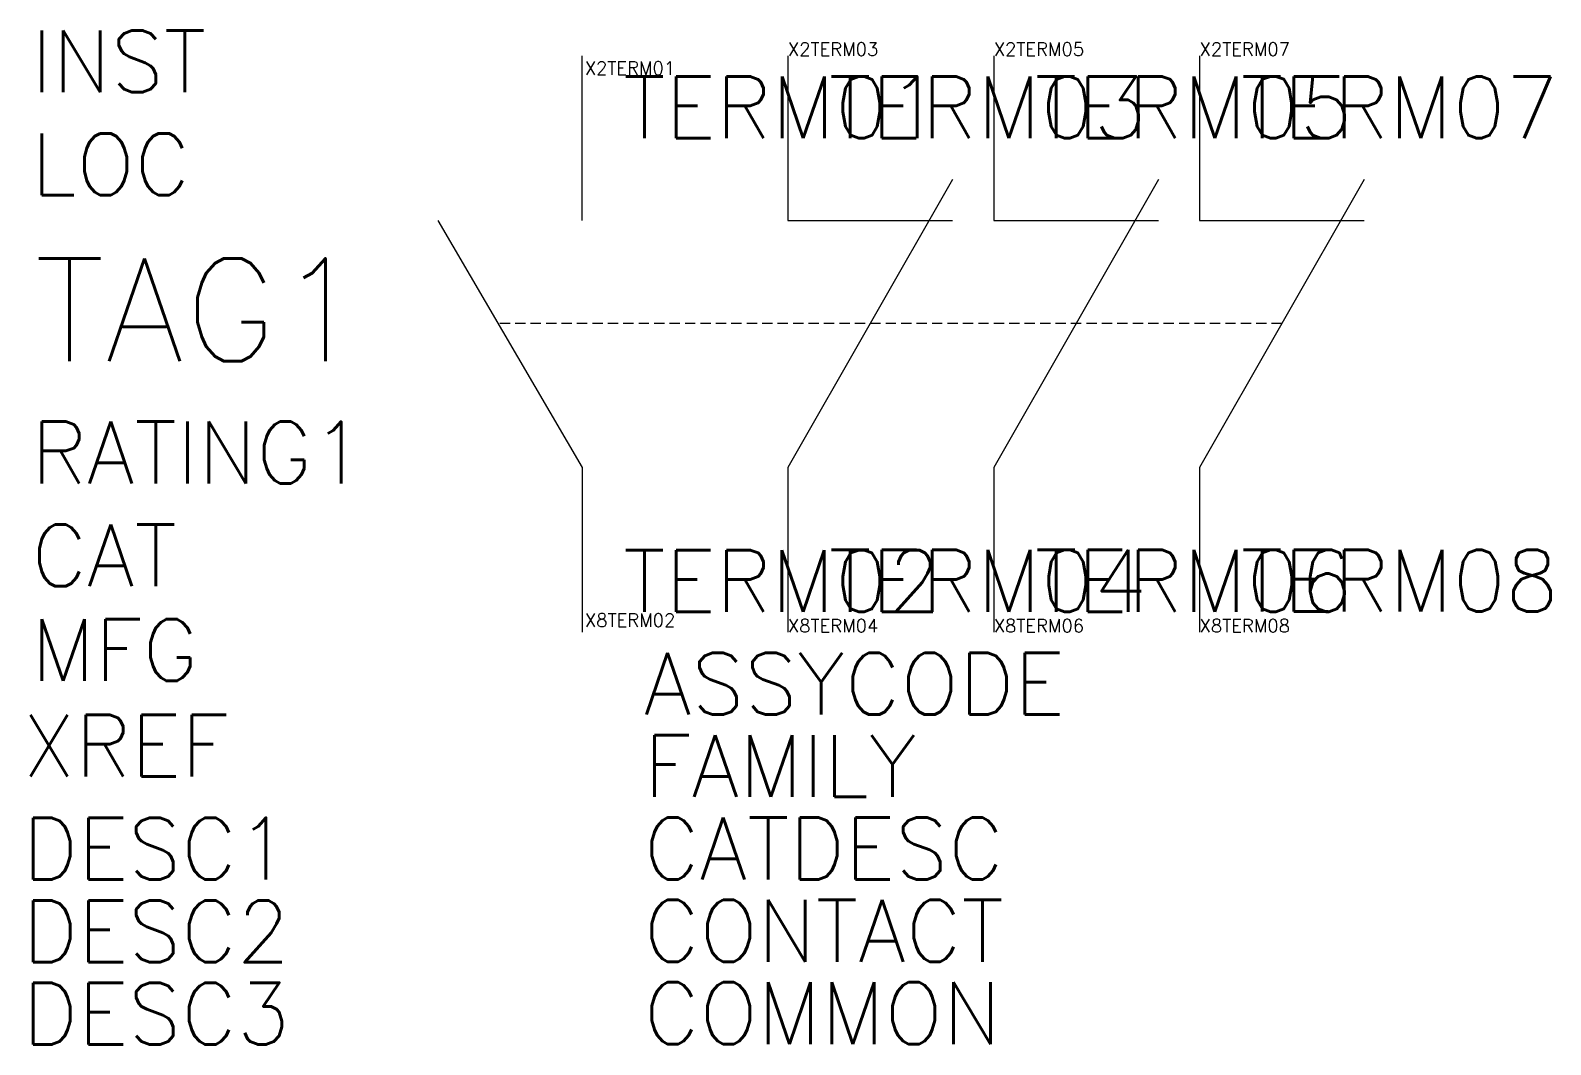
# Model space of a CAD drawing. Header units: inches. Extents: x -13.4 to 23.5, y -24 to 0.6.
import ezdxf
from ezdxf.enums import TextEntityAlignment as Align

# ---------------------------------------------------------------- set-up
doc = ezdxf.new("R2010")
doc.units = ezdxf.units.IN
doc.header["$MEASUREMENT"] = 0
doc.linetypes.add('штриховая2', pattern=[0.375, 0.25, -0.125])
doc.styles.get("Standard").update_dxf_attribs({"font": 'txt.shx'})

msp = doc.modelspace()

# ---------------------------------------------------------------- linework, layer by layer
for p, q in [((10, 0), (10, -4)), ((15, 0), (15, -4)), ((0, -4), (0, 0)), ((5, 0), (5, -4)), ((9, -3), (5, -10)), ((14, -3), (10, -10)), ((19, -3), (15, -10)), ((-3.5, -4), (0, -10)), ((5, -4), (9, -4)), ((10, -4), (14, -4)), ((15, -4), (19, -4)), ((0, -10), (0, -14)), ((5, -10), (5, -14)), ((10, -10), (10, -14)), ((15, -10), (15, -14))]:
    msp.add_line(p, q)
at = {"linetype": 'штриховая2'}
msp.add_line((17, -6.5), (-2, -6.5), dxfattribs=at)
msp.add_circle((0, 0), 0.0000813)

# ---------------------------------------------------------------- texts
at = {"flags": 1}
for tag, p, s, height in [('INST', (-13.376, -0.883), '', 1.5), ('X2TERM03', (5, 0), '', 0.32), ('X2TERM05', (10, 0), '', 0.32), ('X2TERM07', (15, 0), '', 0.32), ('X2TERM01', (0.065, -0.458), '', 0.32), ('LOC', (-13.376, -3.383), '', 1.5), ('CAT', (-13.376, -12.883), 'ДК-04', 1.5), ('X8TERM02', (0.07, -13.864), '', 0.32), ('MFG', (-13.376, -15.18), 'ACKO', 1.5), ('X8TERM04', (5, -14), '', 0.32), ('X8TERM06', (10, -14), '', 0.32), ('X8TERM08', (15, -14), '', 0.32), ('ASSYCODE', (1.5, -16), '', 1.5), ('XREF', (-13.593, -17.505), '', 1.5), ('FAMILY', (1.5, -18), 'MS_ACKO', 1.5), ('DESC1', (-13.593, -20.005), '', 1.5), ('CATDESC', (1.5, -20), '', 1.5), ('DESC2', (-13.593, -22.013), '', 1.5), ('CONTACT', (1.5, -22), '', 1.5), ('DESC3', (-13.593, -24.013), '', 1.5), ('COMMON', (1.5, -24), '', 1.5)]:
    msp.add_attdef(tag, p, s, height=height, dxfattribs=at)
for tag, p, s in [('TERM01', (1, -2), '53'), ('TERM03', (5.997, -2), '61'), ('TERM05', (11, -1.999), '71'), ('TERM07', (16.001, -2.001), '81'), ('RATING1', (-13.376, -10.383), ''), ('TERM02', (0.998, -13.502), '54'), ('TERM04', (5.998, -13.5), '62'), ('TERM06', (11.001, -13.5), '72'), ('TERM08', (16.004, -13.496), '82')]:
    msp.add_attdef(tag, p, s, height=1.5)
msp.add_attdef('TAG1', text='ДК-13', height=2.5).set_placement((-5.27, -7.419), align=Align.RIGHT)

doc.saveas('drawing.dxf')
